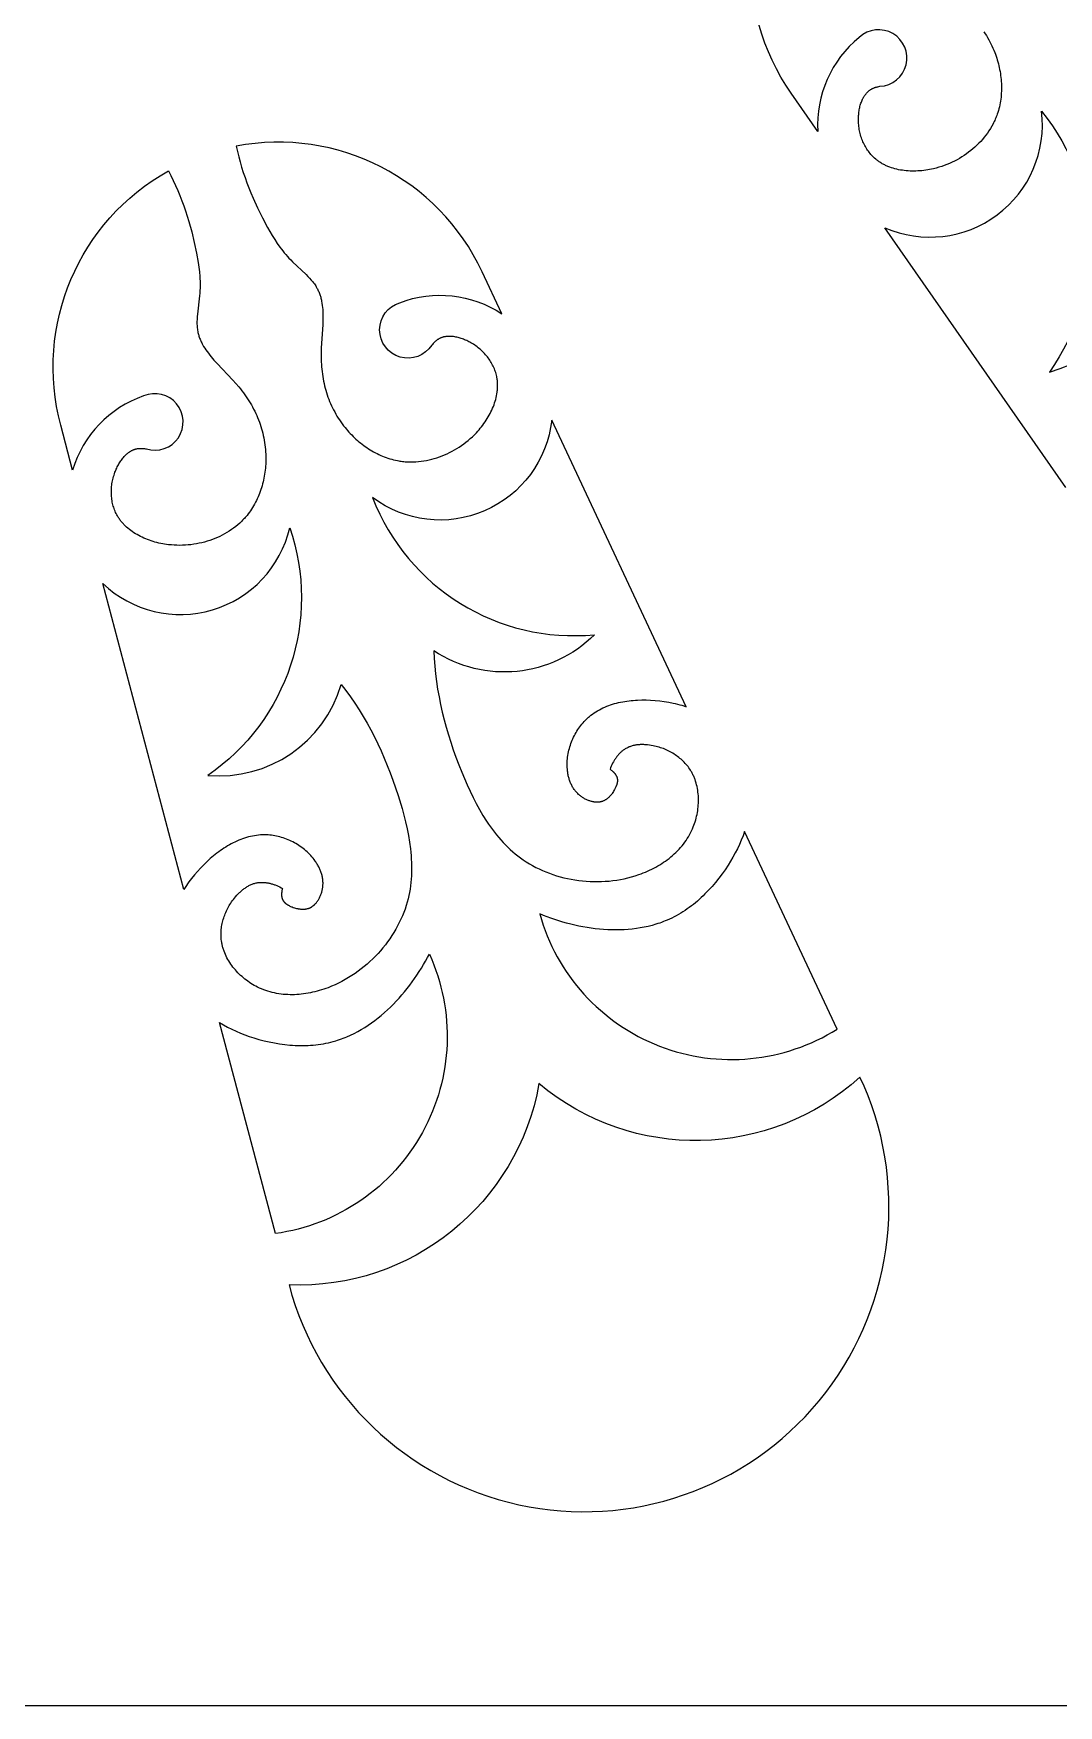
# Model space of a CAD drawing. Extents: x 55 to 271, y 60 to 279.
# Drawn here: x 179.8 to 211.7, y 59.8 to 111.8 of the extents above; entities that cross this region are included whole.
import ezdxf

# ---------------------------------------------------------------- set-up
doc = ezdxf.new("R2010")
doc.units = 0
doc.layers.get('0').update_dxf_attribs({"color": 1, "linetype": 'CONTINUOUS'})

msp = doc.modelspace()

# ---------------------------------------------------------------- linework, layer by layer
msp.add_lwpolyline([(54.848, 59.766), (270.707, 59.766), (270.707, 278.661), (54.848, 278.661)], close=True)
for points in [[(209.414, 111.839), (209.454, 111.778), (209.492, 111.717), (209.529, 111.654), (209.565, 111.591), (209.6, 111.527), (209.633, 111.462), (209.664, 111.396), (209.694, 111.329), (209.723, 111.261), (209.75, 111.193), (209.772, 111.136), (209.792, 111.078), (209.811, 111.019), (209.829, 110.96), (209.846, 110.901), (209.862, 110.841), (209.877, 110.781), (209.891, 110.721), (209.903, 110.661), (209.914, 110.6), (209.925, 110.539), (209.933, 110.478), (209.941, 110.416), (209.947, 110.355), (209.952, 110.293), (209.956, 110.232), (209.959, 110.17), (209.96, 110.108), (209.959, 110.047), (209.958, 109.986), (209.955, 109.924), (209.951, 109.863), (209.945, 109.803), (209.938, 109.742), (209.929, 109.682), (209.919, 109.622), (209.907, 109.562), (209.894, 109.503), (209.88, 109.444), (209.864, 109.385), (209.846, 109.327), (209.827, 109.27), (209.813, 109.231), (209.799, 109.193), (209.783, 109.155), (209.767, 109.117), (209.751, 109.08), (209.733, 109.042), (209.715, 109.005), (209.697, 108.969), (209.657, 108.897), (209.616, 108.825), (209.571, 108.756), (209.524, 108.687), (209.475, 108.62), (209.424, 108.555), (209.37, 108.49), (209.314, 108.428), (209.257, 108.367), (209.197, 108.308), (209.135, 108.25), (209.071, 108.194), (209.005, 108.14), (208.938, 108.088), (208.869, 108.038), (208.798, 107.989), (208.726, 107.943), (208.652, 107.898), (208.577, 107.856), (208.5, 107.816), (208.422, 107.778), (208.343, 107.742), (208.263, 107.709), (208.181, 107.678), (208.099, 107.649), (208.016, 107.622), (207.931, 107.599), (207.846, 107.577), (207.786, 107.564), (207.725, 107.552), (207.665, 107.541), (207.604, 107.531), (207.543, 107.523), (207.481, 107.516), (207.42, 107.511), (207.359, 107.507), (207.298, 107.504), (207.237, 107.503), (207.176, 107.503), (207.115, 107.505), (207.055, 107.508), (206.995, 107.513), (206.936, 107.519), (206.877, 107.527), (206.819, 107.536), (206.761, 107.547), (206.703, 107.56), (206.647, 107.574), (206.591, 107.589), (206.536, 107.607), (206.482, 107.626), (206.429, 107.647), (206.403, 107.658), (206.377, 107.669), (206.352, 107.681), (206.326, 107.693), (206.301, 107.706), (206.276, 107.719), (206.252, 107.733), (206.228, 107.747), (206.204, 107.761), (206.18, 107.776), (206.157, 107.792), (206.134, 107.808), (206.111, 107.824), (206.089, 107.841), (206.067, 107.858), (206.046, 107.876), (206.014, 107.903), (205.984, 107.931), (205.954, 107.96), (205.925, 107.991), (205.897, 108.022), (205.87, 108.054), (205.844, 108.087), (205.818, 108.12), (205.794, 108.155), (205.77, 108.19), (205.748, 108.226), (205.726, 108.263), (205.705, 108.301), (205.685, 108.339), (205.667, 108.379), (205.649, 108.418), (205.632, 108.459), (205.616, 108.5), (205.602, 108.541), (205.588, 108.583), (205.575, 108.626), (205.564, 108.669), (205.553, 108.713), (205.544, 108.757), (205.536, 108.801), (205.528, 108.846), (205.522, 108.892), (205.517, 108.938), (205.514, 108.984), (205.511, 109.03), (205.51, 109.077), (205.51, 109.124), (205.51, 109.16), (205.512, 109.196), (205.514, 109.232), (205.517, 109.268), (205.52, 109.304), (205.524, 109.34), (205.53, 109.376), (205.535, 109.412), (205.542, 109.447), (205.55, 109.482), (205.558, 109.517), (205.567, 109.551), (205.577, 109.585), (205.588, 109.618), (205.6, 109.651), (205.612, 109.683), (205.626, 109.714), (205.64, 109.745), (205.647, 109.76), (205.655, 109.775), (205.663, 109.789), (205.671, 109.804), (205.68, 109.818), (205.688, 109.832), (205.697, 109.846), (205.706, 109.859), (205.716, 109.872), (205.725, 109.885), (205.735, 109.898), (205.745, 109.911), (205.756, 109.923), (205.766, 109.935), (205.777, 109.946), (205.788, 109.958), (205.799, 109.969), (205.811, 109.979), (205.823, 109.99), (205.835, 110), (205.847, 110.01), (205.86, 110.019), (205.873, 110.028), (205.886, 110.037), (205.899, 110.045), (205.913, 110.053), (205.927, 110.061), (205.941, 110.069), (205.955, 110.075), (205.969, 110.082), (205.983, 110.088), (205.998, 110.093), (206.012, 110.099), (206.027, 110.104), (206.042, 110.109), (206.057, 110.113), (206.072, 110.117), (206.088, 110.121), (206.118, 110.128), (206.149, 110.135), (206.18, 110.14, 1.435159), (205.535, 111.661, 0.241668), (204.247, 108.738), (203.419, 109.926, -0.342621), (203.862, 118.505)], [(211.965, 97.664), (206.335, 105.743, 0.580389), (211.21, 109.364, -0.336677), (211.45, 101.252, 0.356742), (214.381, 105.33)]]:
    msp.add_lwpolyline(points, format="xyb")
for points in [[(186.151, 108.28), (186.188, 108.114), (186.228, 107.95), (186.273, 107.786), (186.321, 107.623), (186.372, 107.461), (186.427, 107.3), (186.485, 107.139), (186.546, 106.98), (186.61, 106.822), (186.676, 106.665), (186.818, 106.355), (186.969, 106.05), (187.129, 105.751), (187.274, 105.499), (187.35, 105.376), (187.43, 105.255), (187.513, 105.136), (187.556, 105.077), (187.601, 105.019), (187.647, 104.962), (187.694, 104.906), (187.742, 104.851), (187.792, 104.796), (187.849, 104.738), (187.907, 104.68), (188.324, 104.286), (188.381, 104.229), (188.435, 104.171), (188.487, 104.112), (188.512, 104.083), (188.536, 104.053), (188.559, 104.022), (188.582, 103.992), (188.603, 103.961), (188.624, 103.929), (188.644, 103.898), (188.662, 103.865), (188.677, 103.838), (188.691, 103.81), (188.705, 103.782), (188.718, 103.753), (188.73, 103.725), (188.741, 103.696), (188.752, 103.666), (188.761, 103.637), (188.771, 103.607), (188.78, 103.576), (188.788, 103.546), (188.795, 103.515), (188.802, 103.484), (188.809, 103.453), (188.82, 103.39), (188.829, 103.326), (188.836, 103.261), (188.842, 103.196), (188.846, 103.129), (188.848, 103.062), (188.849, 102.995), (188.848, 102.857), (188.843, 102.718), (188.798, 102.004), (188.793, 101.861), (188.792, 101.718), (188.793, 101.641), (188.796, 101.565), (188.8, 101.489), (188.806, 101.414), (188.813, 101.339), (188.821, 101.264), (188.831, 101.19), (188.842, 101.116), (188.854, 101.043), (188.868, 100.97), (188.884, 100.897), (188.901, 100.825), (188.919, 100.754), (188.939, 100.683), (188.96, 100.613), (188.982, 100.543), (189.006, 100.474), (189.032, 100.406), (189.059, 100.338), (189.087, 100.271), (189.117, 100.204), (189.148, 100.139), (189.181, 100.074), (189.215, 100.009), (189.25, 99.946), (189.287, 99.883), (189.325, 99.821), (189.365, 99.76), (189.407, 99.7), (189.449, 99.64), (189.493, 99.582), (189.539, 99.524), (189.578, 99.477), (189.618, 99.43), (189.659, 99.384), (189.701, 99.339), (189.744, 99.295), (189.787, 99.251), (189.832, 99.208), (189.877, 99.166), (189.924, 99.125), (189.971, 99.085), (190.019, 99.046), (190.067, 99.008), (190.117, 98.971), (190.167, 98.934), (190.217, 98.899), (190.269, 98.865), (190.321, 98.832), (190.374, 98.8), (190.427, 98.77), (190.481, 98.741), (190.535, 98.713), (190.59, 98.686), (190.646, 98.66), (190.702, 98.636), (190.759, 98.614), (190.816, 98.592), (190.873, 98.572), (190.931, 98.554), (190.989, 98.537), (191.048, 98.522), (191.107, 98.508), (191.166, 98.496), (191.206, 98.489), (191.247, 98.482), (191.288, 98.476), (191.328, 98.471), (191.369, 98.467), (191.41, 98.463), (191.451, 98.46), (191.492, 98.458), (191.574, 98.456), (191.657, 98.457), (191.739, 98.46), (191.822, 98.467), (191.905, 98.476), (191.987, 98.487), (192.07, 98.502), (192.152, 98.519), (192.233, 98.539), (192.315, 98.561), (192.395, 98.586), (192.476, 98.613), (192.555, 98.643), (192.634, 98.675), (192.712, 98.71), (192.79, 98.747), (192.866, 98.786), (192.941, 98.828), (193.016, 98.872), (193.089, 98.918), (193.161, 98.967), (193.231, 99.017), (193.3, 99.07), (193.368, 99.125), (193.434, 99.182), (193.499, 99.241), (193.561, 99.302), (193.623, 99.365), (193.664, 99.411), (193.705, 99.457), (193.745, 99.504), (193.783, 99.552), (193.821, 99.601), (193.858, 99.651), (193.893, 99.701), (193.927, 99.752), (193.96, 99.804), (193.991, 99.856), (194.022, 99.909), (194.05, 99.962), (194.078, 100.016), (194.104, 100.07), (194.128, 100.124), (194.151, 100.179), (194.172, 100.235), (194.191, 100.29), (194.209, 100.346), (194.225, 100.402), (194.239, 100.458), (194.252, 100.514), (194.262, 100.57), (194.271, 100.627), (194.274, 100.655), (194.277, 100.683), (194.28, 100.711), (194.282, 100.739), (194.283, 100.767), (194.284, 100.796), (194.285, 100.824), (194.285, 100.852), (194.284, 100.88), (194.283, 100.907), (194.281, 100.935), (194.279, 100.963), (194.276, 100.991), (194.273, 101.019), (194.269, 101.046), (194.264, 101.074), (194.256, 101.114), (194.247, 101.155), (194.237, 101.195), (194.225, 101.235), (194.212, 101.275), (194.198, 101.315), (194.183, 101.354), (194.166, 101.393), (194.148, 101.431), (194.129, 101.469), (194.109, 101.507), (194.088, 101.544), (194.066, 101.581), (194.043, 101.617), (194.018, 101.653), (193.993, 101.689), (193.966, 101.723), (193.939, 101.757), (193.91, 101.791), (193.88, 101.824), (193.85, 101.856), (193.818, 101.888), (193.786, 101.919), (193.752, 101.949), (193.718, 101.978), (193.682, 102.007), (193.646, 102.035), (193.609, 102.062), (193.571, 102.088), (193.532, 102.114), (193.492, 102.138), (193.452, 102.162), (193.42, 102.179), (193.388, 102.196), (193.356, 102.213), (193.323, 102.228), (193.29, 102.243), (193.256, 102.257), (193.223, 102.271), (193.189, 102.284), (193.155, 102.296), (193.121, 102.307), (193.087, 102.317), (193.053, 102.326), (193.018, 102.334), (192.984, 102.341), (192.95, 102.348), (192.916, 102.353), (192.882, 102.357), (192.848, 102.36), (192.832, 102.361), (192.815, 102.361), (192.798, 102.362), (192.782, 102.362), (192.765, 102.362), (192.749, 102.361), (192.732, 102.36), (192.716, 102.359), (192.7, 102.358), (192.684, 102.356), (192.668, 102.354), (192.652, 102.351), (192.636, 102.348), (192.621, 102.345), (192.605, 102.342), (192.59, 102.338), (192.575, 102.333), (192.56, 102.329), (192.545, 102.324), (192.53, 102.318), (192.515, 102.312), (192.501, 102.306), (192.487, 102.3), (192.472, 102.293), (192.458, 102.285), (192.445, 102.278), (192.431, 102.269), (192.418, 102.261), (192.405, 102.252), (192.392, 102.243), (192.38, 102.234), (192.368, 102.224), (192.356, 102.214), (192.344, 102.204), (192.332, 102.193), (192.321, 102.182), (192.31, 102.171), (192.298, 102.16), (192.277, 102.137), (192.256, 102.113), (192.236, 102.089, -1.435159), (191.241, 103.409, -0.241668), (194.416, 103.063), (193.802, 104.373, 0.342621)], [(180.691, 99.601, -0.342621), (184.041, 107.512), (184.119, 107.361), (184.193, 107.209), (184.265, 107.055), (184.333, 106.899), (184.397, 106.742), (184.459, 106.583), (184.518, 106.423), (184.573, 106.262), (184.626, 106.1), (184.676, 105.937), (184.767, 105.609), (184.847, 105.278), (184.917, 104.945), (184.967, 104.66), (184.988, 104.516), (185.006, 104.372), (185.018, 104.228), (185.023, 104.155), (185.026, 104.082), (185.027, 104.009), (185.027, 103.936), (185.026, 103.862), (185.022, 103.788), (185.017, 103.707), (185.009, 103.625), (184.943, 103.055), (184.937, 102.975), (184.932, 102.896), (184.93, 102.818), (184.93, 102.779), (184.931, 102.741), (184.932, 102.702), (184.935, 102.664), (184.938, 102.627), (184.942, 102.589), (184.948, 102.552), (184.954, 102.516), (184.96, 102.485), (184.968, 102.455), (184.975, 102.424), (184.984, 102.394), (184.993, 102.365), (185.003, 102.335), (185.014, 102.306), (185.025, 102.277), (185.037, 102.248), (185.05, 102.219), (185.064, 102.191), (185.078, 102.162), (185.092, 102.134), (185.107, 102.106), (185.139, 102.051), (185.173, 101.996), (185.209, 101.941), (185.247, 101.887), (185.287, 101.834), (185.328, 101.781), (185.371, 101.729), (185.46, 101.624), (185.554, 101.521), (186.046, 101.002), (186.142, 100.896), (186.235, 100.787), (186.283, 100.728), (186.33, 100.668), (186.376, 100.607), (186.42, 100.546), (186.463, 100.484), (186.505, 100.421), (186.545, 100.358), (186.584, 100.294), (186.622, 100.23), (186.658, 100.165), (186.692, 100.1), (186.726, 100.034), (186.758, 99.967), (186.788, 99.9), (186.817, 99.833), (186.845, 99.765), (186.871, 99.697), (186.895, 99.628), (186.918, 99.559), (186.939, 99.489), (186.959, 99.419), (186.978, 99.349), (186.995, 99.278), (187.01, 99.207), (187.023, 99.135), (187.035, 99.064), (187.046, 98.992), (187.055, 98.919), (187.062, 98.846), (187.067, 98.773), (187.071, 98.7), (187.073, 98.627), (187.074, 98.565), (187.073, 98.504), (187.071, 98.442), (187.068, 98.381), (187.064, 98.319), (187.058, 98.258), (187.052, 98.196), (187.044, 98.135), (187.035, 98.074), (187.025, 98.013), (187.013, 97.952), (187.001, 97.892), (186.987, 97.831), (186.972, 97.771), (186.955, 97.712), (186.938, 97.653), (186.919, 97.594), (186.899, 97.536), (186.878, 97.478), (186.855, 97.421), (186.832, 97.365), (186.807, 97.309), (186.78, 97.253), (186.753, 97.199), (186.724, 97.145), (186.694, 97.092), (186.663, 97.04), (186.63, 96.989), (186.597, 96.938), (186.562, 96.889), (186.525, 96.841), (186.488, 96.793), (186.461, 96.762), (186.435, 96.731), (186.407, 96.7), (186.379, 96.67), (186.351, 96.64), (186.322, 96.611), (186.292, 96.583), (186.262, 96.555), (186.201, 96.5), (186.137, 96.448), (186.071, 96.397), (186.004, 96.349), (185.935, 96.303), (185.864, 96.259), (185.792, 96.217), (185.718, 96.177), (185.643, 96.14), (185.566, 96.105), (185.488, 96.072), (185.409, 96.041), (185.329, 96.013), (185.248, 95.987), (185.166, 95.963), (185.083, 95.942), (184.999, 95.923), (184.914, 95.906), (184.829, 95.892), (184.744, 95.881), (184.657, 95.872), (184.571, 95.865), (184.484, 95.861), (184.397, 95.86), (184.309, 95.861), (184.222, 95.865), (184.134, 95.871), (184.047, 95.88), (183.986, 95.888), (183.925, 95.897), (183.864, 95.908), (183.804, 95.92), (183.744, 95.933), (183.684, 95.948), (183.624, 95.964), (183.565, 95.981), (183.507, 95.999), (183.449, 96.019), (183.392, 96.04), (183.336, 96.062), (183.28, 96.086), (183.226, 96.111), (183.172, 96.137), (183.119, 96.164), (183.068, 96.193), (183.017, 96.223), (182.967, 96.254), (182.919, 96.287), (182.872, 96.321), (182.827, 96.356), (182.782, 96.392), (182.74, 96.43), (182.719, 96.449), (182.698, 96.469), (182.678, 96.489), (182.659, 96.509), (182.64, 96.529), (182.621, 96.55), (182.602, 96.572), (182.584, 96.593), (182.567, 96.615), (182.55, 96.637), (182.533, 96.659), (182.517, 96.682), (182.502, 96.705), (182.486, 96.729), (182.472, 96.752), (182.458, 96.776), (182.437, 96.813), (182.418, 96.85), (182.4, 96.887), (182.384, 96.926), (182.368, 96.964), (182.353, 97.004), (182.34, 97.044), (182.327, 97.084), (182.316, 97.125), (182.306, 97.166), (182.297, 97.208), (182.29, 97.25), (182.283, 97.293), (182.278, 97.335), (182.273, 97.378), (182.27, 97.422), (182.268, 97.466), (182.267, 97.509), (182.268, 97.554), (182.269, 97.598), (182.272, 97.642), (182.276, 97.687), (182.281, 97.731), (182.287, 97.776), (182.295, 97.821), (182.303, 97.865), (182.313, 97.91), (182.324, 97.955), (182.337, 97.999), (182.35, 98.044), (182.365, 98.088), (182.38, 98.132), (182.393, 98.166), (182.407, 98.2), (182.421, 98.233), (182.436, 98.266), (182.452, 98.299), (182.469, 98.331), (182.486, 98.363), (182.503, 98.394), (182.522, 98.425), (182.541, 98.456), (182.56, 98.485), (182.581, 98.515), (182.602, 98.543), (182.623, 98.57), (182.645, 98.597), (182.668, 98.623), (182.691, 98.648), (182.715, 98.672), (182.728, 98.683), (182.74, 98.695), (182.752, 98.706), (182.765, 98.716), (182.778, 98.727), (182.791, 98.737), (182.804, 98.747), (182.817, 98.756), (182.83, 98.765), (182.844, 98.774), (182.857, 98.783), (182.871, 98.791), (182.885, 98.799), (182.899, 98.807), (182.913, 98.814), (182.927, 98.821), (182.942, 98.827), (182.956, 98.833), (182.971, 98.839), (182.986, 98.845), (183.001, 98.85), (183.016, 98.854), (183.031, 98.858), (183.046, 98.862), (183.062, 98.865), (183.077, 98.868), (183.093, 98.871), (183.109, 98.873), (183.124, 98.874), (183.14, 98.876), (183.155, 98.876), (183.171, 98.877), (183.186, 98.877), (183.202, 98.876), (183.218, 98.876), (183.234, 98.875), (183.249, 98.874), (183.265, 98.872), (183.296, 98.868), (183.327, 98.864), (183.358, 98.858, 1.435159), (183.272, 100.508, 0.241668), (181.062, 98.202)], [(195.967, 99.757, -0.580389), (190.393, 97.346, 0.336677), (197.298, 93.081, -0.356742), (192.301, 92.582), (192.312, 92.34), (192.33, 92.099), (192.354, 91.859), (192.383, 91.62), (192.419, 91.381), (192.461, 91.144), (192.508, 90.907), (192.561, 90.67), (192.619, 90.435), (192.683, 90.2), (192.751, 89.966), (192.825, 89.732), (192.903, 89.499), (192.986, 89.267), (193.074, 89.035), (193.166, 88.804), (193.335, 88.409), (193.425, 88.213), (193.519, 88.019), (193.618, 87.829), (193.721, 87.641), (193.829, 87.458), (193.943, 87.279), (194.002, 87.191), (194.062, 87.105), (194.124, 87.02), (194.188, 86.936), (194.253, 86.854), (194.319, 86.774), (194.387, 86.695), (194.457, 86.619), (194.529, 86.544), (194.602, 86.471), (194.677, 86.399), (194.754, 86.33), (194.833, 86.264), (194.914, 86.199), (194.997, 86.136), (195.082, 86.076), (195.176, 86.014), (195.273, 85.954), (195.372, 85.897), (195.473, 85.843), (195.576, 85.793), (195.681, 85.745), (195.788, 85.7), (195.896, 85.658), (196.006, 85.619), (196.117, 85.583), (196.229, 85.551), (196.343, 85.521), (196.457, 85.495), (196.573, 85.471), (196.689, 85.451), (196.806, 85.434), (196.924, 85.421), (197.042, 85.41), (197.16, 85.403), (197.279, 85.399), (197.397, 85.399), (197.516, 85.402), (197.635, 85.408), (197.753, 85.417), (197.872, 85.43), (197.989, 85.447), (198.106, 85.467), (198.223, 85.49), (198.339, 85.517), (198.453, 85.547), (198.567, 85.581), (198.68, 85.619), (198.747, 85.643), (198.815, 85.669), (198.881, 85.696), (198.947, 85.725), (199.012, 85.754), (199.077, 85.785), (199.141, 85.818), (199.204, 85.851), (199.266, 85.886), (199.327, 85.922), (199.388, 85.96), (199.447, 85.999), (199.506, 86.039), (199.563, 86.08), (199.619, 86.123), (199.674, 86.167), (199.727, 86.212), (199.78, 86.259), (199.831, 86.307), (199.88, 86.356), (199.929, 86.406), (199.975, 86.458), (200.021, 86.511), (200.064, 86.565), (200.106, 86.621), (200.146, 86.678), (200.185, 86.736), (200.222, 86.795), (200.257, 86.856), (200.29, 86.918), (200.321, 86.981), (200.35, 87.045), (200.372, 87.098), (200.393, 87.152), (200.413, 87.207), (200.431, 87.262), (200.447, 87.318), (200.463, 87.375), (200.476, 87.431), (200.489, 87.489), (200.5, 87.546), (200.509, 87.604), (200.517, 87.662), (200.524, 87.721), (200.528, 87.779), (200.532, 87.837), (200.534, 87.896), (200.534, 87.954), (200.532, 88.012), (200.529, 88.07), (200.525, 88.128), (200.518, 88.185), (200.51, 88.242), (200.501, 88.299), (200.489, 88.355), (200.476, 88.41), (200.462, 88.465), (200.445, 88.519), (200.427, 88.573), (200.417, 88.599), (200.407, 88.625), (200.396, 88.651), (200.385, 88.677), (200.373, 88.702), (200.361, 88.727), (200.349, 88.752), (200.336, 88.777), (200.322, 88.802), (200.308, 88.826), (200.285, 88.864), (200.26, 88.902), (200.235, 88.938), (200.208, 88.975), (200.18, 89.01), (200.151, 89.044), (200.121, 89.078), (200.09, 89.111), (200.058, 89.143), (200.026, 89.174), (199.992, 89.205), (199.957, 89.234), (199.922, 89.263), (199.885, 89.291), (199.848, 89.317), (199.81, 89.343), (199.772, 89.368), (199.732, 89.393), (199.692, 89.416), (199.652, 89.438), (199.61, 89.459), (199.569, 89.48), (199.526, 89.499), (199.483, 89.517), (199.44, 89.535), (199.396, 89.551), (199.351, 89.566), (199.306, 89.58), (199.261, 89.593), (199.215, 89.606), (199.169, 89.617), (199.123, 89.626), (199.066, 89.637), (199.008, 89.646), (198.951, 89.653), (198.893, 89.658), (198.865, 89.659), (198.836, 89.661), (198.807, 89.661), (198.779, 89.661), (198.75, 89.661), (198.722, 89.66), (198.694, 89.658), (198.666, 89.656), (198.638, 89.653), (198.61, 89.649), (198.583, 89.645), (198.556, 89.64), (198.529, 89.635), (198.502, 89.629), (198.475, 89.622), (198.449, 89.614), (198.423, 89.606), (198.398, 89.597), (198.372, 89.587), (198.348, 89.576), (198.323, 89.565), (198.299, 89.553), (198.275, 89.54), (198.252, 89.526), (198.231, 89.513), (198.211, 89.499), (198.191, 89.485), (198.172, 89.47), (198.153, 89.455), (198.134, 89.439), (198.116, 89.422), (198.098, 89.405), (198.08, 89.387), (198.063, 89.369), (198.046, 89.351), (198.03, 89.332), (198.014, 89.312), (197.998, 89.293), (197.983, 89.273), (197.968, 89.252), (197.953, 89.231), (197.939, 89.21), (197.925, 89.189), (197.912, 89.167), (197.899, 89.145), (197.886, 89.123), (197.862, 89.079), (197.839, 89.033), (197.818, 88.987), (197.799, 88.941), (197.781, 88.895), (197.8, 88.883), (197.818, 88.87), (197.836, 88.856), (197.853, 88.841), (197.862, 88.834), (197.871, 88.826), (197.879, 88.818), (197.887, 88.81), (197.895, 88.802), (197.903, 88.794), (197.911, 88.785), (197.918, 88.777), (197.926, 88.768), (197.933, 88.759), (197.94, 88.75), (197.946, 88.741), (197.953, 88.732), (197.959, 88.722), (197.965, 88.713), (197.97, 88.703), (197.975, 88.694), (197.98, 88.684), (197.985, 88.674), (197.989, 88.664), (197.993, 88.654), (197.997, 88.644), (197.998, 88.639), (198, 88.634), (198.001, 88.629), (198.003, 88.624), (198.004, 88.618), (198.005, 88.613), (198.007, 88.607), (198.008, 88.602), (198.008, 88.596), (198.009, 88.591), (198.01, 88.585), (198.011, 88.58), (198.011, 88.574), (198.012, 88.569), (198.012, 88.557), (198.012, 88.546), (198.012, 88.535), (198.011, 88.523), (198.01, 88.512), (198.009, 88.5), (198.007, 88.489), (198.005, 88.477), (198.003, 88.466), (198.001, 88.454), (197.998, 88.443), (197.995, 88.431), (197.991, 88.42), (197.988, 88.408), (197.984, 88.397), (197.98, 88.385), (197.975, 88.374), (197.966, 88.351), (197.956, 88.328), (197.945, 88.306), (197.934, 88.283), (197.922, 88.261), (197.904, 88.229), (197.885, 88.198), (197.865, 88.168), (197.845, 88.139), (197.834, 88.124), (197.823, 88.11), (197.812, 88.096), (197.801, 88.083), (197.789, 88.07), (197.777, 88.057), (197.765, 88.044), (197.753, 88.032), (197.741, 88.02), (197.728, 88.008), (197.716, 87.997), (197.703, 87.986), (197.689, 87.976), (197.676, 87.966), (197.662, 87.956), (197.649, 87.947), (197.635, 87.939), (197.621, 87.93), (197.606, 87.923), (197.592, 87.915), (197.577, 87.908), (197.562, 87.902), (197.554, 87.899), (197.547, 87.896), (197.539, 87.894), (197.532, 87.891), (197.521, 87.888), (197.51, 87.885), (197.498, 87.882), (197.487, 87.88), (197.476, 87.877), (197.464, 87.875), (197.453, 87.874), (197.441, 87.872), (197.43, 87.871), (197.418, 87.87), (197.407, 87.869), (197.395, 87.869), (197.383, 87.869), (197.371, 87.869), (197.359, 87.869), (197.347, 87.869), (197.335, 87.87), (197.323, 87.871), (197.311, 87.872), (197.299, 87.874), (197.287, 87.875), (197.275, 87.877), (197.251, 87.881), (197.227, 87.887), (197.203, 87.893), (197.178, 87.899), (197.154, 87.907), (197.13, 87.915), (197.107, 87.924), (197.083, 87.934), (197.059, 87.944), (197.036, 87.955), (197.013, 87.967), (196.99, 87.979), (196.968, 87.992), (196.946, 88.006), (196.924, 88.02), (196.902, 88.034), (196.881, 88.049), (196.861, 88.065), (196.841, 88.081), (196.821, 88.097), (196.802, 88.114), (196.78, 88.135), (196.759, 88.156), (196.739, 88.177), (196.72, 88.199), (196.701, 88.222), (196.683, 88.244), (196.666, 88.268), (196.649, 88.292), (196.634, 88.316), (196.619, 88.341), (196.604, 88.366), (196.591, 88.391), (196.578, 88.417), (196.565, 88.443), (196.554, 88.469), (196.543, 88.496), (196.533, 88.523), (196.523, 88.55), (196.514, 88.577), (196.506, 88.605), (196.498, 88.633), (196.491, 88.661), (196.484, 88.689), (196.478, 88.718), (196.473, 88.747), (196.468, 88.775), (196.464, 88.804), (196.46, 88.833), (196.457, 88.862), (196.454, 88.892), (196.45, 88.95), (196.448, 89.004), (196.448, 89.058), (196.449, 89.112), (196.452, 89.166), (196.457, 89.22), (196.463, 89.274), (196.471, 89.327), (196.48, 89.381), (196.491, 89.434), (196.503, 89.487), (196.516, 89.54), (196.531, 89.592), (196.548, 89.643), (196.565, 89.695), (196.584, 89.746), (196.605, 89.796), (196.626, 89.846), (196.649, 89.895), (196.673, 89.943), (196.699, 89.991), (196.725, 90.037), (196.753, 90.084), (196.782, 90.129), (196.812, 90.173), (196.843, 90.217), (196.875, 90.259), (196.909, 90.301), (196.943, 90.341), (196.978, 90.38), (197.014, 90.418), (197.052, 90.455), (197.09, 90.491), (197.114, 90.512), (197.138, 90.533), (197.162, 90.553), (197.187, 90.573), (197.237, 90.611), (197.288, 90.647), (197.341, 90.682), (197.395, 90.714), (197.45, 90.746), (197.506, 90.775), (197.562, 90.803), (197.62, 90.829), (197.679, 90.853), (197.739, 90.876), (197.799, 90.897), (197.86, 90.917), (197.922, 90.936), (197.985, 90.953), (198.048, 90.968), (198.112, 90.982), (198.176, 90.995), (198.241, 91.006), (198.307, 91.016), (198.372, 91.024), (198.439, 91.032), (198.505, 91.038), (198.572, 91.043), (198.639, 91.046), (198.773, 91.05), (198.908, 91.05), (199.043, 91.045), (199.185, 91.035), (199.326, 91.021), (199.467, 91.003), (199.606, 90.98), (199.744, 90.952), (199.813, 90.937), (199.881, 90.92), (199.949, 90.902), (200.016, 90.883), (200.082, 90.863), (200.148, 90.841)], [(182, 94.673, 0.580389), (187.819, 96.409, -0.336677), (185.271, 88.704, 0.356742), (189.42, 91.533), (189.566, 91.341), (189.708, 91.145), (189.844, 90.946), (189.975, 90.743), (190.101, 90.538), (190.222, 90.329), (190.338, 90.117), (190.449, 89.902), (190.556, 89.684), (190.658, 89.463), (190.756, 89.24), (190.85, 89.014), (190.94, 88.785), (191.025, 88.553), (191.107, 88.319), (191.185, 88.083), (191.31, 87.672), (191.367, 87.464), (191.419, 87.255), (191.466, 87.046), (191.508, 86.836), (191.543, 86.625), (191.571, 86.415), (191.582, 86.31), (191.591, 86.205), (191.598, 86.1), (191.604, 85.996), (191.606, 85.891), (191.607, 85.787), (191.605, 85.683), (191.601, 85.579), (191.594, 85.476), (191.585, 85.372), (191.573, 85.27), (191.559, 85.167), (191.541, 85.065), (191.521, 84.964), (191.498, 84.863), (191.471, 84.762), (191.439, 84.654), (191.403, 84.546), (191.364, 84.438), (191.321, 84.332), (191.275, 84.227), (191.225, 84.123), (191.173, 84.02), (191.117, 83.918), (191.057, 83.818), (190.995, 83.719), (190.93, 83.622), (190.862, 83.526), (190.792, 83.432), (190.718, 83.34), (190.642, 83.25), (190.563, 83.162), (190.482, 83.076), (190.398, 82.992), (190.312, 82.911), (190.223, 82.831), (190.133, 82.755), (190.04, 82.681), (189.945, 82.609), (189.848, 82.54), (189.749, 82.474), (189.649, 82.411), (189.546, 82.351), (189.442, 82.294), (189.336, 82.24), (189.228, 82.19), (189.119, 82.143), (189.009, 82.099), (188.942, 82.074), (188.874, 82.051), (188.805, 82.029), (188.736, 82.008), (188.667, 81.989), (188.598, 81.971), (188.528, 81.955), (188.458, 81.94), (188.388, 81.927), (188.318, 81.915), (188.247, 81.905), (188.177, 81.897), (188.107, 81.89), (188.036, 81.885), (187.966, 81.881), (187.895, 81.88), (187.825, 81.88), (187.755, 81.882), (187.685, 81.886), (187.616, 81.892), (187.546, 81.899), (187.477, 81.909), (187.409, 81.92), (187.34, 81.934), (187.272, 81.95), (187.205, 81.967), (187.138, 81.987), (187.072, 82.009), (187.006, 82.033), (186.941, 82.059), (186.876, 82.087), (186.813, 82.118), (186.762, 82.144), (186.711, 82.172), (186.661, 82.202), (186.611, 82.232), (186.563, 82.265), (186.515, 82.298), (186.468, 82.333), (186.421, 82.369), (186.376, 82.406), (186.332, 82.444), (186.288, 82.483), (186.246, 82.524), (186.204, 82.565), (186.164, 82.608), (186.125, 82.652), (186.088, 82.696), (186.051, 82.742), (186.017, 82.788), (185.983, 82.835), (185.951, 82.883), (185.92, 82.932), (185.892, 82.981), (185.864, 83.032), (185.839, 83.082), (185.815, 83.134), (185.793, 83.186), (185.772, 83.239), (185.763, 83.265), (185.754, 83.292), (185.745, 83.319), (185.737, 83.346), (185.73, 83.373), (185.723, 83.4), (185.716, 83.427), (185.711, 83.454), (185.705, 83.482), (185.7, 83.509), (185.693, 83.553), (185.688, 83.598), (185.684, 83.643), (185.681, 83.687), (185.68, 83.732), (185.68, 83.777), (185.681, 83.822), (185.684, 83.867), (185.688, 83.912), (185.693, 83.957), (185.699, 84.002), (185.707, 84.047), (185.715, 84.092), (185.725, 84.137), (185.737, 84.181), (185.749, 84.225), (185.762, 84.269), (185.777, 84.313), (185.793, 84.357), (185.81, 84.4), (185.828, 84.443), (185.847, 84.485), (185.867, 84.527), (185.888, 84.569), (185.91, 84.61), (185.933, 84.651), (185.958, 84.691), (185.983, 84.731), (186.009, 84.77), (186.036, 84.809), (186.064, 84.847), (186.094, 84.884), (186.131, 84.929), (186.169, 84.973), (186.208, 85.015), (186.249, 85.056), (186.27, 85.075), (186.291, 85.095), (186.313, 85.114), (186.335, 85.132), (186.357, 85.15), (186.379, 85.167), (186.402, 85.184), (186.425, 85.2), (186.448, 85.216), (186.472, 85.231), (186.495, 85.246), (186.519, 85.259), (186.544, 85.273), (186.568, 85.285), (186.593, 85.297), (186.618, 85.308), (186.643, 85.318), (186.668, 85.328), (186.694, 85.336), (186.72, 85.344), (186.746, 85.351), (186.772, 85.357), (186.799, 85.363), (186.825, 85.367), (186.849, 85.37), (186.874, 85.373), (186.898, 85.375), (186.922, 85.376), (186.947, 85.376), (186.972, 85.376), (186.996, 85.375), (187.021, 85.373), (187.046, 85.371), (187.071, 85.368), (187.096, 85.365), (187.12, 85.361), (187.145, 85.357), (187.17, 85.352), (187.195, 85.346), (187.219, 85.34), (187.244, 85.334), (187.268, 85.326), (187.293, 85.319), (187.317, 85.311), (187.341, 85.303), (187.365, 85.294), (187.412, 85.275), (187.458, 85.255), (187.504, 85.233), (187.548, 85.21), (187.591, 85.186), (187.585, 85.165), (187.58, 85.143), (187.575, 85.121), (187.571, 85.099), (187.569, 85.087), (187.567, 85.076), (187.566, 85.065), (187.565, 85.053), (187.564, 85.042), (187.563, 85.03), (187.563, 85.019), (187.563, 85.007), (187.563, 84.996), (187.563, 84.985), (187.563, 84.973), (187.564, 84.962), (187.565, 84.951), (187.566, 84.94), (187.568, 84.929), (187.57, 84.918), (187.572, 84.907), (187.575, 84.897), (187.577, 84.886), (187.58, 84.876), (187.584, 84.866), (187.588, 84.856), (187.59, 84.851), (187.592, 84.846), (187.594, 84.841), (187.596, 84.836), (187.599, 84.831), (187.601, 84.826), (187.604, 84.821), (187.607, 84.816), (187.609, 84.811), (187.612, 84.807), (187.615, 84.802), (187.619, 84.797), (187.622, 84.793), (187.625, 84.788), (187.632, 84.779), (187.639, 84.77), (187.646, 84.762), (187.654, 84.754), (187.662, 84.745), (187.671, 84.738), (187.679, 84.73), (187.688, 84.722), (187.697, 84.715), (187.707, 84.708), (187.716, 84.701), (187.726, 84.694), (187.736, 84.687), (187.746, 84.681), (187.757, 84.674), (187.767, 84.668), (187.778, 84.662), (187.8, 84.651), (187.822, 84.64), (187.845, 84.629), (187.868, 84.619), (187.891, 84.61), (187.925, 84.597), (187.96, 84.586), (187.994, 84.575), (188.029, 84.566), (188.047, 84.562), (188.064, 84.558), (188.081, 84.555), (188.099, 84.552), (188.116, 84.549), (188.133, 84.547), (188.151, 84.545), (188.168, 84.543), (188.185, 84.542), (188.202, 84.541), (188.219, 84.541), (188.236, 84.541), (188.253, 84.541), (188.269, 84.542), (188.286, 84.544), (188.302, 84.545), (188.319, 84.548), (188.335, 84.551), (188.351, 84.554), (188.367, 84.558), (188.382, 84.562), (188.398, 84.567), (188.405, 84.569), (188.413, 84.572), (188.42, 84.575), (188.428, 84.578), (188.439, 84.582), (188.449, 84.587), (188.459, 84.592), (188.47, 84.597), (188.48, 84.603), (188.49, 84.609), (188.5, 84.615), (188.509, 84.621), (188.519, 84.628), (188.529, 84.634), (188.538, 84.641), (188.547, 84.648), (188.556, 84.656), (188.565, 84.664), (188.574, 84.671), (188.583, 84.679), (188.592, 84.688), (188.601, 84.696), (188.609, 84.705), (188.617, 84.714), (188.625, 84.723), (188.634, 84.732), (188.649, 84.751), (188.664, 84.77), (188.679, 84.79), (188.693, 84.811), (188.707, 84.832), (188.72, 84.854), (188.732, 84.876), (188.744, 84.899), (188.756, 84.922), (188.766, 84.946), (188.777, 84.969), (188.786, 84.993), (188.795, 85.018), (188.803, 85.042), (188.811, 85.067), (188.818, 85.092), (188.824, 85.117), (188.83, 85.142), (188.835, 85.167), (188.84, 85.192), (188.843, 85.217), (188.847, 85.247), (188.85, 85.277), (188.851, 85.306), (188.852, 85.335), (188.852, 85.365), (188.851, 85.394), (188.849, 85.423), (188.846, 85.452), (188.843, 85.48), (188.839, 85.509), (188.834, 85.537), (188.828, 85.565), (188.821, 85.593), (188.814, 85.621), (188.806, 85.649), (188.797, 85.676), (188.787, 85.704), (188.777, 85.731), (188.766, 85.757), (188.755, 85.784), (188.743, 85.811), (188.73, 85.837), (188.717, 85.863), (188.704, 85.888), (188.689, 85.914), (188.675, 85.939), (188.659, 85.964), (188.643, 85.988), (188.627, 86.013), (188.611, 86.037), (188.576, 86.084), (188.543, 86.127), (188.508, 86.168), (188.472, 86.209), (188.435, 86.248), (188.397, 86.287), (188.358, 86.324), (188.317, 86.36), (188.276, 86.395), (188.234, 86.429), (188.19, 86.462), (188.146, 86.493), (188.101, 86.523), (188.055, 86.553), (188.009, 86.581), (187.962, 86.607), (187.914, 86.633), (187.865, 86.657), (187.816, 86.68), (187.767, 86.701), (187.717, 86.721), (187.666, 86.74), (187.615, 86.758), (187.564, 86.774), (187.512, 86.788), (187.461, 86.802), (187.409, 86.814), (187.357, 86.824), (187.304, 86.833), (187.252, 86.84), (187.2, 86.846), (187.147, 86.85), (187.095, 86.853), (187.063, 86.854), (187.032, 86.855), (187, 86.854), (186.969, 86.854), (186.906, 86.851), (186.843, 86.845), (186.78, 86.838), (186.718, 86.828), (186.656, 86.817), (186.594, 86.804), (186.533, 86.788), (186.472, 86.771), (186.411, 86.752), (186.351, 86.731), (186.291, 86.709), (186.231, 86.685), (186.172, 86.659), (186.113, 86.631), (186.055, 86.603), (185.997, 86.572), (185.939, 86.541), (185.882, 86.507), (185.826, 86.473), (185.77, 86.437), (185.715, 86.401), (185.66, 86.362), (185.606, 86.323), (185.552, 86.283), (185.446, 86.2), (185.343, 86.113), (185.243, 86.022), (185.141, 85.924), (185.041, 85.822), (184.945, 85.717), (184.853, 85.61), (184.765, 85.5), (184.723, 85.444), (184.682, 85.388), (184.641, 85.33), (184.602, 85.273), (184.564, 85.214), (184.527, 85.156)], [(201.969, 86.96), (201.919, 86.823), (201.865, 86.688), (201.806, 86.554), (201.743, 86.421), (201.676, 86.29), (201.605, 86.161), (201.53, 86.033), (201.452, 85.908), (201.361, 85.77), (201.266, 85.636), (201.168, 85.504), (201.065, 85.376), (200.959, 85.251), (200.849, 85.13), (200.736, 85.014), (200.678, 84.957), (200.619, 84.902), (200.559, 84.847), (200.498, 84.794), (200.436, 84.743), (200.374, 84.692), (200.311, 84.643), (200.246, 84.595), (200.181, 84.549), (200.115, 84.504), (200.049, 84.46), (199.981, 84.418), (199.913, 84.378), (199.843, 84.339), (199.773, 84.302), (199.702, 84.266), (199.631, 84.232), (199.558, 84.2), (199.501, 84.176), (199.444, 84.153), (199.386, 84.131), (199.328, 84.111), (199.269, 84.091), (199.21, 84.072), (199.091, 84.038), (198.97, 84.007), (198.848, 83.981), (198.724, 83.958), (198.6, 83.938), (198.475, 83.923), (198.348, 83.911), (198.221, 83.902), (198.094, 83.897), (197.966, 83.896), (197.837, 83.897), (197.708, 83.902), (197.58, 83.91), (197.451, 83.92), (197.322, 83.934), (197.193, 83.951), (197.065, 83.97), (196.937, 83.993), (196.81, 84.017), (196.683, 84.045), (196.557, 84.075), (196.432, 84.107), (196.308, 84.142), (196.186, 84.179), (196.064, 84.218), (195.944, 84.259), (195.826, 84.303), (195.709, 84.348), (195.593, 84.396, 0.50165), (204.852, 80.813)], [(185.627, 81.012), (185.753, 80.939), (185.882, 80.87), (186.013, 80.805), (186.147, 80.744), (186.282, 80.687), (186.42, 80.634), (186.559, 80.584), (186.7, 80.538), (186.858, 80.492), (187.017, 80.449), (187.177, 80.412), (187.338, 80.379), (187.5, 80.352), (187.661, 80.33), (187.823, 80.314), (187.904, 80.308), (187.985, 80.303), (188.066, 80.3), (188.146, 80.299), (188.227, 80.299), (188.307, 80.3), (188.387, 80.303), (188.467, 80.308), (188.547, 80.314), (188.626, 80.322), (188.705, 80.332), (188.784, 80.343), (188.862, 80.356), (188.94, 80.371), (189.018, 80.387), (189.095, 80.405), (189.172, 80.425), (189.248, 80.447), (189.307, 80.466), (189.366, 80.485), (189.424, 80.505), (189.482, 80.527), (189.54, 80.55), (189.597, 80.573), (189.711, 80.624), (189.823, 80.678), (189.933, 80.736), (190.043, 80.798), (190.15, 80.863), (190.256, 80.932), (190.361, 81.004), (190.464, 81.079), (190.565, 81.157), (190.664, 81.238), (190.761, 81.322), (190.857, 81.408), (190.951, 81.497), (191.042, 81.588), (191.132, 81.681), (191.22, 81.777), (191.306, 81.874), (191.39, 81.973), (191.471, 82.074), (191.55, 82.177), (191.628, 82.281), (191.702, 82.386), (191.775, 82.492), (191.845, 82.599), (191.913, 82.707), (191.979, 82.816), (192.041, 82.926), (192.102, 83.035), (192.16, 83.146, -0.50165), (187.37, 74.45)], [(205.555, 79.314, -0.374766), (195.571, 79.115, -0.374766), (187.795, 72.85, 1.076356), (205.684, 79.039)]]:
    msp.add_lwpolyline(points, format="xyb", close=True)

doc.saveas('drawing.dxf')
